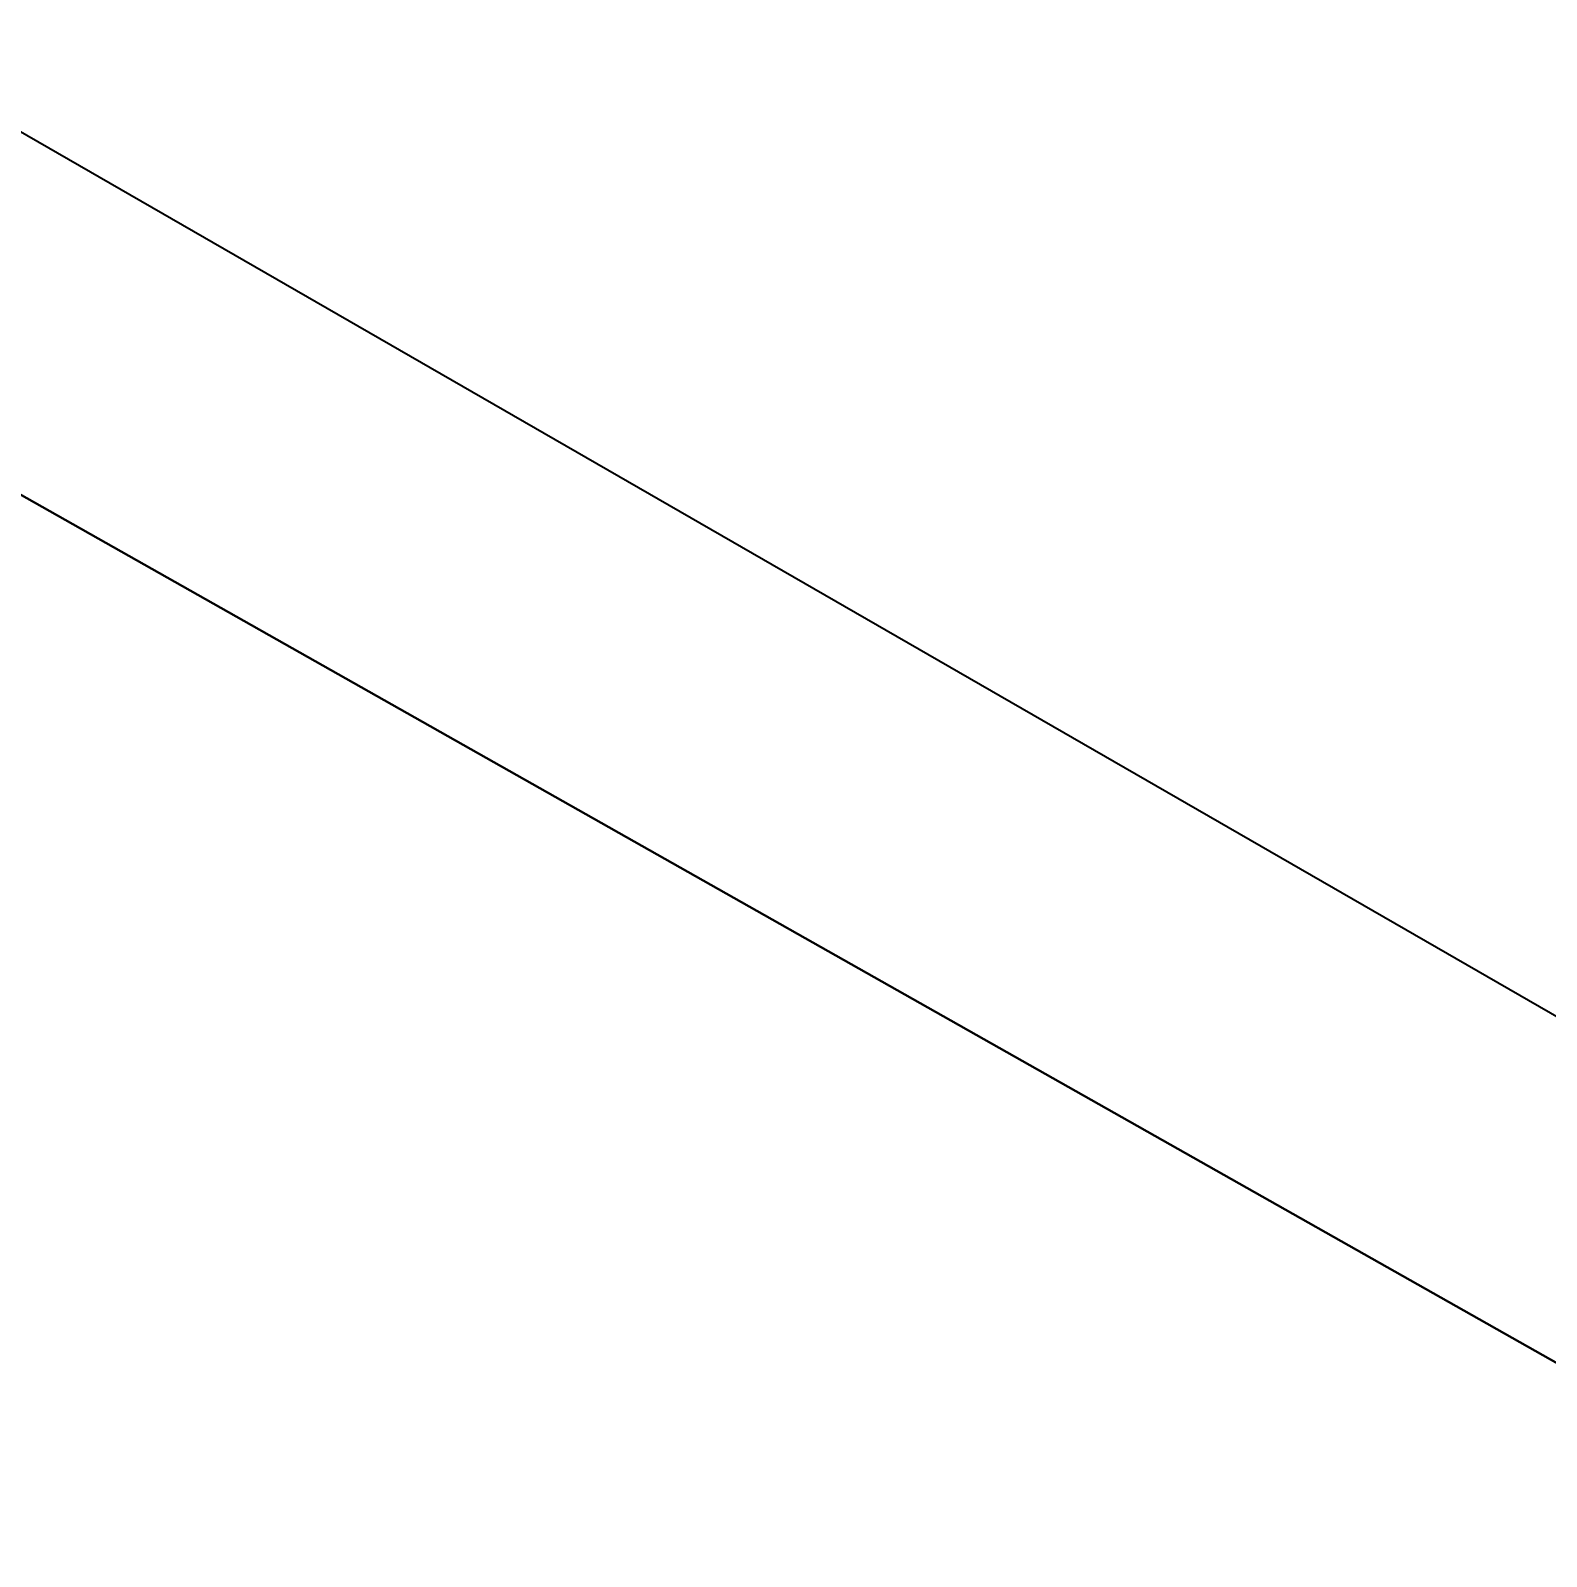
# Model space of a CAD drawing. Header units: metres. Extents: x -2743 to 126, y 13385 to 13916.
# Drawn here: x -1905.2835 to -1904.9599, y 13648.3637 to 13648.6895 of the extents above; entities that cross this region are included whole.
import ezdxf

# ---------------------------------------------------------------- set-up
doc = ezdxf.new("R2010")
doc.units = ezdxf.units.M
for name, color, linetype in [('link-улица Берзарина_Покрытия — Новые$0$ДВ_ПП_Газон_Р', 7, 'Continuous'), ('link-улица Берзарина_Покрытия — Новые$0$ДВ_ПП_Тип6_У_ТР_3м за счет Газона', 7, 'Continuous'), ('link_улица Берзарина_борта$0$ДВ_ГП_П_Борт_Пониженный_бетонный', 7, 'Continuous'), ('output[1-12]_3_ДЖКХ-24_03233up$0$Газопровод', 7, 'Continuous')]:
    doc.layers.add(name, color=color, linetype=linetype)

msp = doc.modelspace()

# ---------------------------------------------------------------- linework, layer by layer
at = {"layer": 'link-улица Берзарина_Покрытия — Новые$0$ДВ_ПП_Газон_Р'}
msp.add_lwpolyline([(-1901.274, 13646.798), (-1910.32717, 13651.85174), (-1910.49693, 13651.61831), (-1907.92006, 13650.10704), (-1905.33134, 13648.61624), (-1902.73089, 13647.146), (-1900.11885, 13645.69637), (-1899.96542, 13646.08139), (-1901.274, 13646.798)], close=True, dxfattribs=at)
at = {"layer": 'link-улица Берзарина_Покрытия — Новые$0$ДВ_ПП_Тип6_У_ТР_3м за счет Газона'}
msp.add_lwpolyline([(-1910.49693, 13651.61831), (-1911.21577, 13650.6299), (-1910.58974, 13650.28043), (-1908.47991, 13649.10266), (-1906.37008, 13647.92489), (-1904.26025, 13646.74712), (-1902.15043, 13645.56936), (-1900.52471, 13644.67785), (-1900.11885, 13645.69637), (-1902.73089, 13647.146), (-1905.33134, 13648.61624), (-1907.92006, 13650.10704), (-1910.49693, 13651.61831)], close=True, dxfattribs=at)
at = {"layer": 'link_улица Берзарина_борта$0$ДВ_ГП_П_Борт_Пониженный_бетонный'}
msp.add_lwpolyline([(-1874.21286, 13632.72283), (-1887.39049, 13639.01089), (-1900.31488, 13645.80423), (-1912.97136, 13653.0955), (-1913.43431, 13653.4389), (-1913.81991, 13653.86038), (-1914.11865, 13654.3473), (-1914.321, 13654.88702), (-1915.6449, 13659.81406), (-1915.67825, 13660.03086), (-1915.66396, 13660.24722), (-1915.60339, 13660.45541), (-1915.49789, 13660.64773), (-1914.65271, 13661.85289)], dxfattribs=at)

# ---------------------------------------------------------------- texts
at = {"layer": 'output[1-12]_3_ДЖКХ-24_03233up$0$Газопровод'}
msp.add_text('d=325ср.д.ст.', height=1.2, dxfattribs=at).set_placement((-1906.323, 13648.41))

doc.saveas('drawing.dxf')
